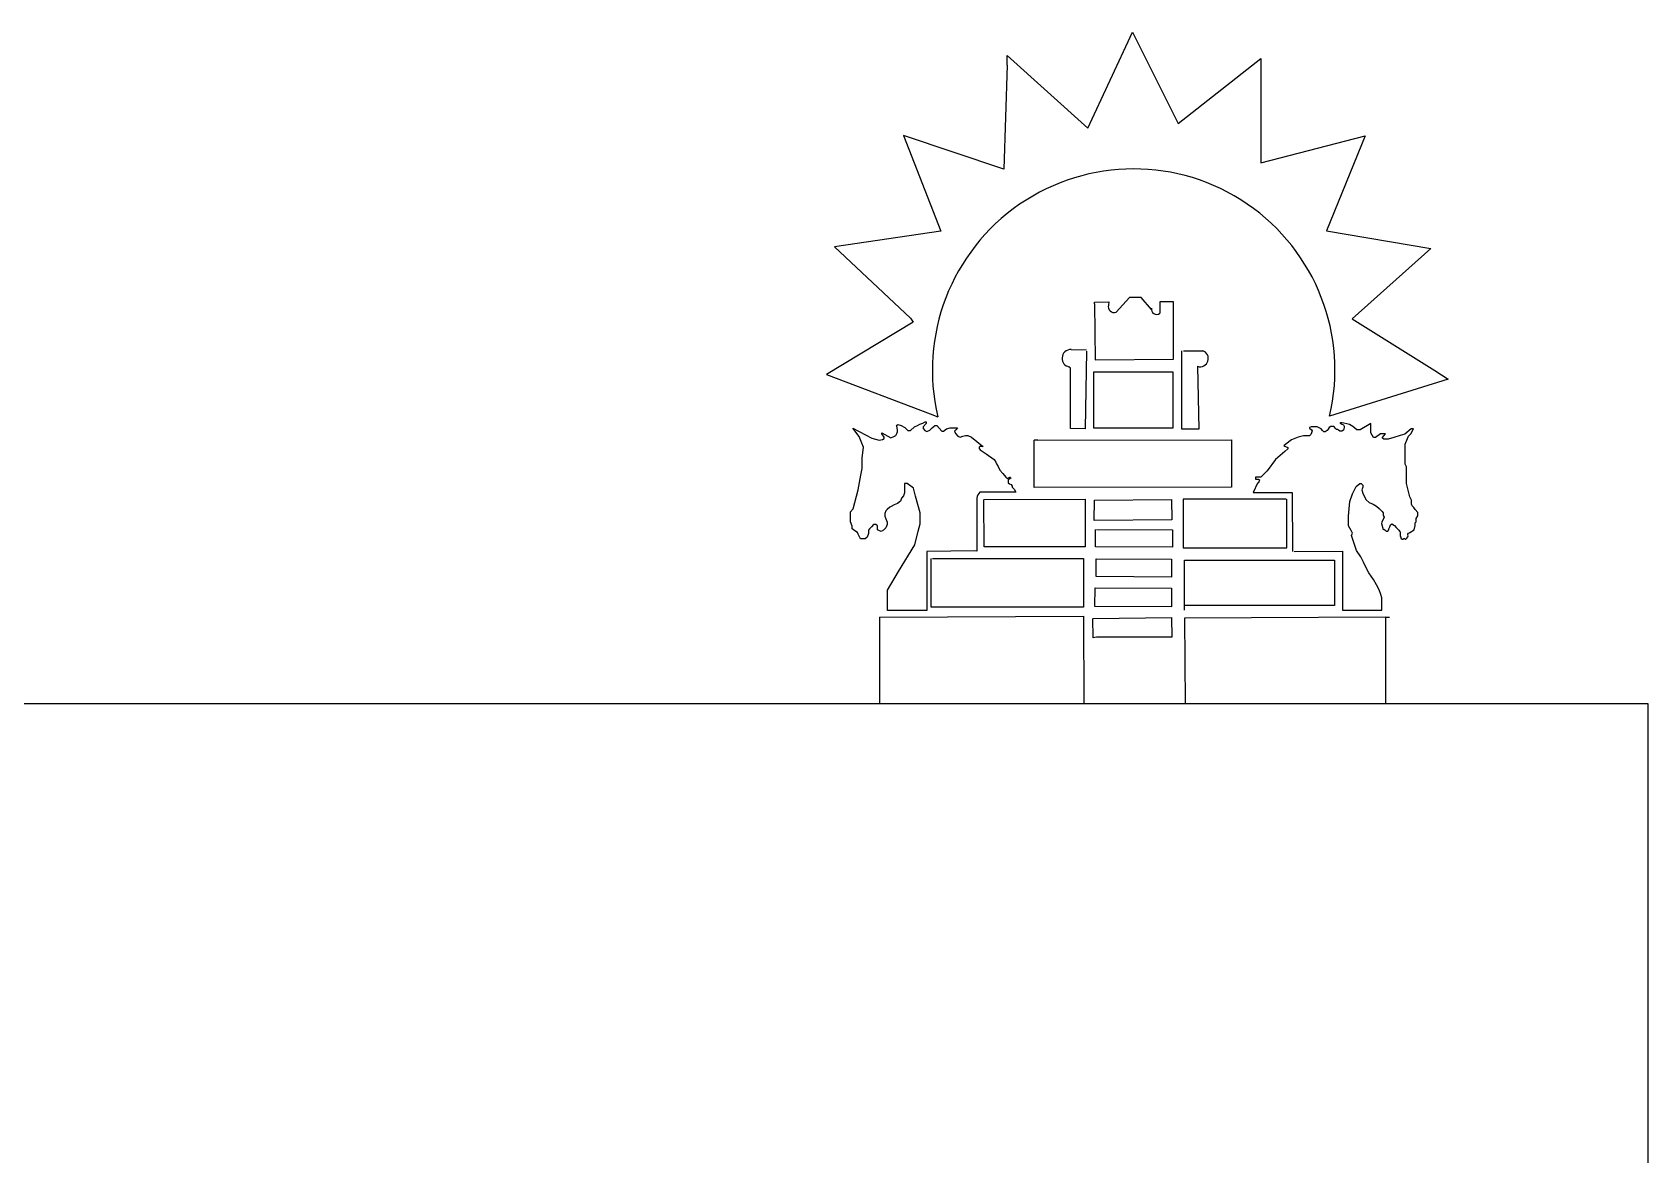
# Model space of a CAD drawing. Header units: inches. Extents: x 7.5 to 34.6, y -1.5 to 22.4.
# Drawn here: x 28.97 to 34.64, y 4.07 to 8.02 of the extents above; entities that cross this region are included whole.
import ezdxf

# ---------------------------------------------------------------- set-up
doc = ezdxf.new("R2010")
doc.units = ezdxf.units.IN
doc.header["$MEASUREMENT"] = 0

msp = doc.modelspace()

# ---------------------------------------------------------------- linework, layer by layer
for p, q in [((32.6752, 7.6804), (32.8327, 8.0168)), ((32.6752, 7.6804), (32.8327, 8.0168)), ((32.8327, 8.0168), (32.9929, 7.6966)), ((32.8327, 8.0168), (32.9929, 7.6966)), ((32.3922, 7.9016), (32.3804, 7.5365)), ((32.3922, 7.9016), (32.3804, 7.5365)), ((32.3922, 7.9016), (32.3922, 7.9354)), ((32.3922, 7.9354), (32.6752, 7.6804)), ((32.3922, 7.9016), (32.3922, 7.9354)), ((32.3922, 7.9354), (32.6752, 7.6804)), ((32.9929, 7.6966), (33.2834, 7.9245)), ((32.9929, 7.6966), (33.2834, 7.9245)), ((33.2834, 7.9245), (33.2834, 7.5583)), ((33.2834, 7.9245), (33.2834, 7.5583)), ((32.3804, 7.5365), (32.0286, 7.6548)), ((32.0286, 7.6548), (32.1588, 7.3185)), ((32.3804, 7.5365), (32.0286, 7.6548)), ((32.0286, 7.6548), (32.1588, 7.3185)), ((33.2834, 7.5583), (33.65, 7.6532)), ((33.2834, 7.5583), (33.65, 7.6532)), ((33.65, 7.6532), (33.5142, 7.3195)), ((33.65, 7.6532), (33.5142, 7.3195)), ((32.1588, 7.3185), (31.7853, 7.2631)), ((32.1588, 7.3185), (31.7853, 7.2631)), ((33.5142, 7.3195), (33.8808, 7.2571)), ((33.5142, 7.3195), (33.8808, 7.2571)), ((31.7853, 7.2631), (32.0533, 7.0123)), ((31.7853, 7.2631), (32.0533, 7.0123)), ((33.8808, 7.2571), (33.6038, 7.0102)), ((33.8808, 7.2571), (33.6038, 7.0102)), ((32.6995, 7.0695), (32.7492, 7.0705)), ((32.6995, 7.0695), (32.7492, 7.0705)), ((32.6995, 7.0634), (32.6995, 7.0695)), ((32.6995, 7.0634), (32.6995, 7.0695)), ((32.6995, 7.0634), (32.7015, 6.8661)), ((32.6995, 7.0634), (32.7015, 6.8661)), ((32.7492, 7.0705), (32.7483, 7.0583)), ((32.7492, 7.0705), (32.7483, 7.0583)), ((32.8226, 7.0858), (32.7748, 7.0339)), ((32.8226, 7.0858), (32.7748, 7.0339)), ((32.8633, 7.0858), (32.8226, 7.0858)), ((32.8633, 7.0858), (32.8226, 7.0858)), ((32.8994, 7.0437), (32.8633, 7.0858)), ((32.8994, 7.0437), (32.8633, 7.0858)), ((32.9763, 7.0705), (32.9285, 7.0705)), ((32.9285, 7.0705), (32.9285, 7.0298)), ((32.9763, 7.0705), (32.9285, 7.0705)), ((32.9285, 7.0705), (32.9285, 7.0298)), ((32.9763, 6.8689), (32.9763, 7.0705)), ((32.9763, 6.8689), (32.9763, 7.0705)), ((32.0617, 6.9985), (31.7581, 6.8152)), ((32.0617, 6.9985), (31.7581, 6.8152)), ((32.0533, 7.0123), (32.0617, 6.9985)), ((32.0533, 7.0123), (32.0617, 6.9985)), ((33.6038, 7.0102), (33.8944, 6.8284)), ((33.6038, 7.0102), (33.8944, 6.8284)), ((32.6168, 6.9023), (32.6714, 6.9013)), ((32.6168, 6.9023), (32.6714, 6.9013)), ((32.6713, 6.8965), (32.6663, 6.6243)), ((32.6713, 6.8965), (32.6663, 6.6243)), ((32.7015, 6.8661), (32.9763, 6.8689)), ((32.7015, 6.8661), (32.9763, 6.8689)), ((33.0055, 6.6233), (33.0055, 6.8985)), ((33.0055, 6.6233), (33.0055, 6.8985)), ((33.0115, 6.8985), (33.0794, 6.8985)), ((33.0115, 6.8985), (33.0794, 6.8985)), ((31.7581, 6.8152), (32.1223, 6.6765)), ((31.7581, 6.8152), (32.1223, 6.6765)), ((32.6154, 6.8367), (32.6095, 6.8422)), ((32.6154, 6.8367), (32.6095, 6.8422)), ((32.6154, 6.6253), (32.6154, 6.8367)), ((32.6154, 6.6253), (32.6154, 6.8367)), ((32.6967, 6.626), (32.6967, 6.8246)), ((32.6967, 6.8246), (32.712, 6.8246)), ((32.6967, 6.626), (32.6967, 6.8246)), ((32.6967, 6.8246), (32.712, 6.8246)), ((32.712, 6.8246), (32.9744, 6.8246)), ((32.712, 6.8246), (32.9744, 6.8246)), ((32.9744, 6.8246), (32.9744, 6.626)), ((32.9744, 6.8246), (32.9744, 6.626)), ((33.0614, 6.8437), (33.0654, 6.6233)), ((33.0614, 6.8437), (33.0654, 6.6233)), ((33.8944, 6.8284), (33.9419, 6.7986)), ((33.8944, 6.8284), (33.9419, 6.7986)), ((33.9419, 6.7986), (33.5251, 6.6683)), ((33.9419, 6.7986), (33.5251, 6.6683)), ((32.0779, 6.6363), (32.0859, 6.6399)), ((32.0779, 6.6363), (32.0859, 6.6399)), ((32.0859, 6.6399), (32.096, 6.6445)), ((32.0859, 6.6399), (32.096, 6.6445)), ((32.096, 6.6445), (32.1049, 6.6485)), ((32.096, 6.6445), (32.1049, 6.6485)), ((32.1078, 6.6424), (32.0978, 6.6313)), ((32.1078, 6.6424), (32.0978, 6.6313)), ((32.1049, 6.6485), (32.1078, 6.6485)), ((32.1049, 6.6485), (32.1078, 6.6485)), ((32.1078, 6.6485), (32.1078, 6.6424)), ((32.1078, 6.6485), (32.1078, 6.6424)), ((32.1223, 6.6765), (32.1487, 6.6665)), ((32.1223, 6.6765), (32.1487, 6.6665)), ((33.5639, 6.6456), (33.5606, 6.6436)), ((33.5639, 6.6456), (33.5606, 6.6436)), ((33.5606, 6.6436), (33.568, 6.6403)), ((33.5606, 6.6436), (33.568, 6.6403)), ((33.5683, 6.6456), (33.5639, 6.6456)), ((33.5683, 6.6456), (33.5639, 6.6456)), ((33.568, 6.6403), (33.5735, 6.6379)), ((33.568, 6.6403), (33.5735, 6.6379)), ((33.575, 6.644), (33.5683, 6.6456)), ((33.575, 6.644), (33.5683, 6.6456)), ((33.585, 6.6417), (33.575, 6.644)), ((33.585, 6.6417), (33.575, 6.644)), ((33.5946, 6.6395), (33.585, 6.6417)), ((33.5946, 6.6395), (33.585, 6.6417)), ((33.6067, 6.6328), (33.5946, 6.6395)), ((33.6067, 6.6328), (33.5946, 6.6395)), ((33.6695, 6.6425), (33.6321, 6.6206)), ((33.6695, 6.6425), (33.6321, 6.6206)), ((33.6695, 6.6359), (33.6695, 6.6425)), ((33.6695, 6.6359), (33.6695, 6.6425)), ((31.8723, 6.5968), (31.8498, 6.6268)), ((31.8498, 6.6268), (31.9171, 6.591)), ((31.8723, 6.5968), (31.8498, 6.6268)), ((31.8498, 6.6268), (31.9171, 6.591)), ((31.8817, 6.5738), (31.8723, 6.5968)), ((31.8817, 6.5738), (31.8723, 6.5968)), ((31.9171, 6.591), (31.9428, 6.5847)), ((31.9171, 6.591), (31.9428, 6.5847)), ((31.9428, 6.5847), (31.9549, 6.586)), ((31.9428, 6.5847), (31.9549, 6.586)), ((31.9517, 6.6068), (31.9517, 6.6098)), ((31.9517, 6.6098), (31.9838, 6.5922)), ((31.9517, 6.6068), (31.9517, 6.6098)), ((31.9517, 6.6098), (31.9838, 6.5922)), ((31.9542, 6.6033), (31.9517, 6.6068)), ((31.9542, 6.6033), (31.9517, 6.6068)), ((31.9579, 6.598), (31.9542, 6.6033)), ((31.9579, 6.598), (31.9542, 6.6033)), ((31.9549, 6.586), (31.9602, 6.5899)), ((31.9549, 6.586), (31.9602, 6.5899)), ((31.9602, 6.5947), (31.9579, 6.598)), ((31.9602, 6.5947), (31.9579, 6.598)), ((31.9602, 6.5899), (31.9602, 6.5947)), ((31.9602, 6.5899), (31.9602, 6.5947)), ((31.9838, 6.5922), (31.9947, 6.5974)), ((31.9838, 6.5922), (31.9947, 6.5974)), ((31.9947, 6.5974), (32.0008, 6.6003)), ((31.9947, 6.5974), (32.0008, 6.6003)), ((32.0008, 6.6003), (32.0046, 6.6081)), ((32.0008, 6.6003), (32.0046, 6.6081)), ((32.0042, 6.6363), (32.0078, 6.639)), ((32.0042, 6.6363), (32.0078, 6.639)), ((32.0049, 6.6331), (32.0042, 6.6363)), ((32.0049, 6.6331), (32.0042, 6.6363)), ((32.0046, 6.6081), (32.0074, 6.6139)), ((32.0046, 6.6081), (32.0074, 6.6139)), ((32.0074, 6.6204), (32.0049, 6.6331)), ((32.0074, 6.6204), (32.0049, 6.6331)), ((32.0074, 6.6139), (32.0074, 6.6204)), ((32.0074, 6.6139), (32.0074, 6.6204)), ((32.0078, 6.639), (32.0196, 6.6352)), ((32.0078, 6.639), (32.0196, 6.6352)), ((32.0196, 6.6352), (32.0325, 6.6289)), ((32.0196, 6.6352), (32.0325, 6.6289)), ((32.0325, 6.6289), (32.0429, 6.6182)), ((32.0325, 6.6289), (32.0429, 6.6182)), ((32.0429, 6.6182), (32.0525, 6.6182)), ((32.0429, 6.6182), (32.0525, 6.6182)), ((32.0525, 6.6182), (32.0668, 6.6313)), ((32.0525, 6.6182), (32.0668, 6.6313)), ((32.0668, 6.6313), (32.0779, 6.6363)), ((32.0668, 6.6313), (32.0779, 6.6363)), ((32.0978, 6.6313), (32.0978, 6.6249)), ((32.0978, 6.6313), (32.0978, 6.6249)), ((32.0978, 6.6249), (32.1028, 6.6183)), ((32.0978, 6.6249), (32.1028, 6.6183)), ((32.1028, 6.6183), (32.1102, 6.6146)), ((32.1028, 6.6183), (32.1102, 6.6146)), ((32.1102, 6.6146), (32.1203, 6.6194)), ((32.1102, 6.6146), (32.1203, 6.6194)), ((32.1203, 6.6194), (32.1295, 6.6278)), ((32.1203, 6.6194), (32.1295, 6.6278)), ((32.1295, 6.6278), (32.1357, 6.6335)), ((32.1295, 6.6278), (32.1357, 6.6335)), ((32.1357, 6.6335), (32.1388, 6.6363)), ((32.1357, 6.6335), (32.1388, 6.6363)), ((32.1388, 6.6363), (32.1454, 6.6363)), ((32.1388, 6.6363), (32.1454, 6.6363)), ((32.1454, 6.6363), (32.1634, 6.6154)), ((32.1454, 6.6363), (32.1634, 6.6154)), ((32.1634, 6.6154), (32.169, 6.6154)), ((32.1634, 6.6154), (32.169, 6.6154)), ((32.169, 6.6154), (32.1796, 6.6236)), ((32.169, 6.6154), (32.1796, 6.6236)), ((32.1796, 6.6236), (32.192, 6.6273)), ((32.1796, 6.6236), (32.192, 6.6273)), ((32.192, 6.6273), (32.2063, 6.6273)), ((32.192, 6.6273), (32.2063, 6.6273)), ((32.2063, 6.6273), (32.2145, 6.6273)), ((32.2063, 6.6273), (32.2145, 6.6273)), ((32.2121, 6.6207), (32.2074, 6.6156)), ((32.2121, 6.6207), (32.2074, 6.6156)), ((32.2074, 6.6156), (32.2105, 6.6082)), ((32.2074, 6.6156), (32.2105, 6.6082)), ((32.2105, 6.6082), (32.2188, 6.5982)), ((32.2105, 6.6082), (32.2188, 6.5982)), ((32.2182, 6.6273), (32.2121, 6.6207)), ((32.2182, 6.6273), (32.2121, 6.6207)), ((32.2145, 6.6273), (32.2182, 6.6273)), ((32.2145, 6.6273), (32.2182, 6.6273)), ((32.2188, 6.5982), (32.227, 6.5942)), ((32.2188, 6.5982), (32.227, 6.5942)), ((32.227, 6.5942), (32.2368, 6.5977)), ((32.227, 6.5942), (32.2368, 6.5977)), ((32.2368, 6.5977), (32.2458, 6.6008)), ((32.2368, 6.5977), (32.2458, 6.6008)), ((32.2458, 6.6008), (32.254, 6.6008)), ((32.2458, 6.6008), (32.254, 6.6008)), ((32.254, 6.6008), (32.2672, 6.5948)), ((32.254, 6.6008), (32.2672, 6.5948)), ((32.2672, 6.5948), (32.3048, 6.5646)), ((32.2672, 6.5948), (32.3048, 6.5646)), ((32.5006, 6.5842), (32.4874, 6.5841)), ((32.5006, 6.5842), (32.4874, 6.5841)), ((32.4878, 6.4175), (32.4874, 6.5841)), ((32.4878, 6.4175), (32.4874, 6.5841)), ((32.5006, 6.5842), (33.1804, 6.5858)), ((32.5006, 6.5842), (33.1804, 6.5858)), ((32.6663, 6.6243), (32.6154, 6.6253)), ((32.6663, 6.6243), (32.6154, 6.6253)), ((32.9744, 6.626), (32.6967, 6.626)), ((32.9744, 6.626), (32.6967, 6.626)), ((33.0654, 6.6233), (33.0055, 6.6233)), ((33.0654, 6.6233), (33.0055, 6.6233)), ((33.1804, 6.5858), (33.1808, 6.4191)), ((33.1804, 6.5858), (33.1808, 6.4191)), ((33.3912, 6.5859), (33.3714, 6.5697)), ((33.3912, 6.5859), (33.3714, 6.5697)), ((33.4146, 6.595), (33.3912, 6.5859)), ((33.4146, 6.595), (33.3912, 6.5859)), ((33.4328, 6.5996), (33.4146, 6.595)), ((33.4328, 6.5996), (33.4146, 6.595)), ((33.4541, 6.5996), (33.4328, 6.5996)), ((33.4541, 6.5996), (33.4328, 6.5996)), ((33.4599, 6.6315), (33.4539, 6.6285)), ((33.4599, 6.6315), (33.4539, 6.6285)), ((33.4539, 6.6285), (33.4539, 6.6259)), ((33.4539, 6.6285), (33.4539, 6.6259)), ((33.4539, 6.6259), (33.4617, 6.6206)), ((33.4539, 6.6259), (33.4617, 6.6206)), ((33.4593, 6.6039), (33.4541, 6.5996)), ((33.4593, 6.6039), (33.4541, 6.5996)), ((33.4615, 6.6099), (33.4593, 6.6039)), ((33.4615, 6.6099), (33.4593, 6.6039)), ((33.4816, 6.6315), (33.4599, 6.6315)), ((33.4816, 6.6315), (33.4599, 6.6315)), ((33.4639, 6.6165), (33.4615, 6.6099)), ((33.4639, 6.6165), (33.4615, 6.6099)), ((33.4617, 6.6206), (33.4639, 6.6165)), ((33.4617, 6.6206), (33.4639, 6.6165)), ((33.4882, 6.628), (33.4816, 6.6315)), ((33.4882, 6.628), (33.4816, 6.6315)), ((33.495, 6.6243), (33.4882, 6.628)), ((33.495, 6.6243), (33.4882, 6.628)), ((33.5004, 6.6182), (33.495, 6.6243)), ((33.5004, 6.6182), (33.495, 6.6243)), ((33.5042, 6.6139), (33.5004, 6.6182)), ((33.5042, 6.6139), (33.5004, 6.6182)), ((33.5094, 6.6139), (33.5042, 6.6139)), ((33.5094, 6.6139), (33.5042, 6.6139)), ((33.5131, 6.6163), (33.5094, 6.6139)), ((33.5131, 6.6163), (33.5094, 6.6139)), ((33.5168, 6.6186), (33.5131, 6.6163)), ((33.5168, 6.6186), (33.5131, 6.6163)), ((33.5199, 6.6233), (33.5168, 6.6186)), ((33.5199, 6.6233), (33.5168, 6.6186)), ((33.5231, 6.6285), (33.5199, 6.6233)), ((33.5231, 6.6285), (33.5199, 6.6233)), ((33.5295, 6.6328), (33.5231, 6.6285)), ((33.5295, 6.6328), (33.5231, 6.6285)), ((33.5351, 6.6328), (33.5295, 6.6328)), ((33.5351, 6.6328), (33.5295, 6.6328)), ((33.5389, 6.6328), (33.5351, 6.6328)), ((33.5389, 6.6328), (33.5351, 6.6328)), ((33.542, 6.6297), (33.5389, 6.6328)), ((33.542, 6.6297), (33.5389, 6.6328)), ((33.5458, 6.6257), (33.542, 6.6297)), ((33.5458, 6.6257), (33.542, 6.6297)), ((33.5496, 6.6219), (33.5458, 6.6257)), ((33.5496, 6.6219), (33.5458, 6.6257)), ((33.5538, 6.6219), (33.5496, 6.6219)), ((33.5538, 6.6219), (33.5496, 6.6219)), ((33.5565, 6.6197), (33.5538, 6.6219)), ((33.5565, 6.6197), (33.5538, 6.6219)), ((33.5611, 6.616), (33.5565, 6.6197)), ((33.5611, 6.616), (33.5565, 6.6197)), ((33.5678, 6.616), (33.5611, 6.616)), ((33.5678, 6.616), (33.5611, 6.616)), ((33.5737, 6.619), (33.5678, 6.616)), ((33.5737, 6.619), (33.5678, 6.616)), ((33.5735, 6.6379), (33.5759, 6.6335)), ((33.5735, 6.6379), (33.5759, 6.6335)), ((33.5759, 6.6288), (33.5737, 6.619)), ((33.5759, 6.6288), (33.5737, 6.619)), ((33.5759, 6.6335), (33.5759, 6.6288)), ((33.5759, 6.6335), (33.5759, 6.6288)), ((33.6207, 6.6206), (33.6067, 6.6328)), ((33.6207, 6.6206), (33.6067, 6.6328)), ((33.6321, 6.6206), (33.6207, 6.6206)), ((33.6321, 6.6206), (33.6207, 6.6206)), ((33.6695, 6.6228), (33.6695, 6.6359)), ((33.6695, 6.6228), (33.6695, 6.6359)), ((33.6695, 6.6096), (33.6695, 6.6228)), ((33.6695, 6.6096), (33.6695, 6.6228)), ((33.6791, 6.5933), (33.6695, 6.6096)), ((33.6791, 6.5933), (33.6695, 6.6096)), ((33.6868, 6.5933), (33.6791, 6.5933)), ((33.6868, 6.5933), (33.6791, 6.5933)), ((33.7035, 6.6062), (33.6868, 6.5933)), ((33.7035, 6.6062), (33.6868, 6.5933)), ((33.7118, 6.6062), (33.7035, 6.6062)), ((33.7118, 6.6062), (33.7035, 6.6062)), ((33.7096, 6.5928), (33.7219, 6.6062)), ((33.7096, 6.5928), (33.7219, 6.6062)), ((33.7158, 6.5872), (33.7096, 6.5928)), ((33.7158, 6.5872), (33.7096, 6.5928)), ((33.7219, 6.6062), (33.7118, 6.6062)), ((33.7219, 6.6062), (33.7118, 6.6062)), ((33.7237, 6.5872), (33.7158, 6.5872)), ((33.7237, 6.5872), (33.7158, 6.5872)), ((33.7219, 6.6062), (33.7219, 6.6062)), ((33.7219, 6.6062), (33.7219, 6.6062)), ((33.7309, 6.5872), (33.7237, 6.5872)), ((33.7309, 6.5872), (33.7237, 6.5872)), ((33.7504, 6.5933), (33.7309, 6.5872)), ((33.7504, 6.5933), (33.7309, 6.5872)), ((33.7724, 6.6003), (33.7504, 6.5933)), ((33.7724, 6.6003), (33.7504, 6.5933)), ((33.7891, 6.6055), (33.7724, 6.6003)), ((33.7891, 6.6055), (33.7724, 6.6003)), ((33.8119, 6.6235), (33.7891, 6.6055)), ((33.8119, 6.6235), (33.7891, 6.6055)), ((33.79, 6.57), (33.7983, 6.5902)), ((33.79, 6.57), (33.7983, 6.5902)), ((33.7983, 6.5902), (33.8019, 6.5988)), ((33.7983, 6.5902), (33.8019, 6.5988)), ((33.8019, 6.5988), (33.8106, 6.606)), ((33.8019, 6.5988), (33.8106, 6.606)), ((33.8106, 6.606), (33.8194, 6.6235)), ((33.8106, 6.606), (33.8194, 6.6235)), ((33.8194, 6.6235), (33.8119, 6.6235)), ((33.8194, 6.6235), (33.8119, 6.6235)), ((31.8876, 6.5595), (31.8817, 6.5738)), ((31.8876, 6.5595), (31.8817, 6.5738)), ((31.8825, 6.521), (31.8876, 6.5595)), ((31.8825, 6.521), (31.8876, 6.5595)), ((32.2962, 6.5623), (32.2942, 6.5593)), ((32.2962, 6.5623), (32.2942, 6.5593)), ((32.2942, 6.5593), (32.2942, 6.5553)), ((32.2942, 6.5593), (32.2942, 6.5553)), ((32.2942, 6.5553), (32.2976, 6.5507)), ((32.2942, 6.5553), (32.2976, 6.5507)), ((32.3077, 6.5623), (32.2962, 6.5623)), ((32.3077, 6.5623), (32.2962, 6.5623)), ((32.2976, 6.5507), (32.3187, 6.5359)), ((32.2976, 6.5507), (32.3187, 6.5359)), ((32.3048, 6.5646), (32.3077, 6.5623)), ((32.3048, 6.5646), (32.3077, 6.5623)), ((32.3187, 6.5359), (32.3463, 6.5165)), ((32.3187, 6.5359), (32.3463, 6.5165)), ((33.3679, 6.5447), (33.3352, 6.5163)), ((33.3679, 6.5447), (33.3352, 6.5163)), ((33.3714, 6.5697), (33.3644, 6.564)), ((33.3714, 6.5697), (33.3644, 6.564)), ((33.3644, 6.564), (33.378, 6.5587)), ((33.3644, 6.564), (33.378, 6.5587)), ((33.378, 6.5535), (33.3679, 6.5447)), ((33.378, 6.5535), (33.3679, 6.5447)), ((33.378, 6.5587), (33.378, 6.5535)), ((33.378, 6.5587), (33.378, 6.5535)), ((33.79, 6.5201), (33.79, 6.57)), ((33.79, 6.5201), (33.79, 6.57)), ((31.8783, 6.4609), (31.8825, 6.4845)), ((31.8783, 6.4609), (31.8825, 6.4845)), ((31.8825, 6.4845), (31.8825, 6.521)), ((31.8825, 6.4845), (31.8825, 6.521)), ((32.3463, 6.5165), (32.3529, 6.5074)), ((32.3463, 6.5165), (32.3529, 6.5074)), ((32.3529, 6.5074), (32.3554, 6.5007)), ((32.3529, 6.5074), (32.3554, 6.5007)), ((32.3554, 6.5007), (32.3602, 6.4914)), ((32.3554, 6.5007), (32.3602, 6.4914)), ((32.3602, 6.4914), (32.3666, 6.479)), ((32.3602, 6.4914), (32.3666, 6.479)), ((32.3666, 6.479), (32.3774, 6.4667)), ((32.3666, 6.479), (32.3774, 6.4667)), ((33.3057, 6.476), (33.2833, 6.454)), ((33.3057, 6.476), (33.2833, 6.454)), ((33.3352, 6.5163), (33.3057, 6.476)), ((33.3352, 6.5163), (33.3057, 6.476)), ((33.79, 6.4995), (33.79, 6.5201)), ((33.79, 6.4995), (33.79, 6.5201)), ((33.7948, 6.4906), (33.79, 6.4995)), ((33.7948, 6.4906), (33.79, 6.4995)), ((33.7948, 6.4709), (33.7948, 6.4906)), ((33.7948, 6.4709), (33.7948, 6.4906)), ((33.7948, 6.4392), (33.7948, 6.4709)), ((33.7948, 6.4392), (33.7948, 6.4709)), ((31.8695, 6.4103), (31.8783, 6.4609)), ((31.8695, 6.4103), (31.8783, 6.4609)), ((32.0359, 6.4324), (32.032, 6.4324)), ((32.032, 6.4324), (32.032, 6.4071)), ((32.0359, 6.4324), (32.032, 6.4324)), ((32.032, 6.4324), (32.032, 6.4071)), ((32.0408, 6.4324), (32.0359, 6.4324)), ((32.0408, 6.4324), (32.0359, 6.4324)), ((32.0629, 6.416), (32.0408, 6.4324)), ((32.0629, 6.416), (32.0408, 6.4324)), ((32.0706, 6.3877), (32.0629, 6.416)), ((32.0706, 6.3877), (32.0629, 6.416)), ((32.3774, 6.4667), (32.3878, 6.4548)), ((32.3774, 6.4667), (32.3878, 6.4548)), ((32.3878, 6.4548), (32.3919, 6.4501)), ((32.3878, 6.4548), (32.3919, 6.4501)), ((32.3919, 6.4501), (32.4012, 6.4539)), ((32.3919, 6.4501), (32.4012, 6.4539)), ((32.405, 6.4511), (32.3964, 6.4449)), ((32.405, 6.4511), (32.3964, 6.4449)), ((32.3964, 6.4449), (32.3964, 6.4344)), ((32.3964, 6.4449), (32.3964, 6.4344)), ((32.3964, 6.4344), (32.4004, 6.4307)), ((32.3964, 6.4344), (32.4004, 6.4307)), ((32.4004, 6.4307), (32.4068, 6.4282)), ((32.4004, 6.4307), (32.4068, 6.4282)), ((32.4012, 6.4539), (32.4034, 6.4548)), ((32.4012, 6.4539), (32.4034, 6.4548)), ((32.4034, 6.4548), (32.4043, 6.4526)), ((32.4034, 6.4548), (32.4043, 6.4526)), ((32.4043, 6.4526), (32.405, 6.4511)), ((32.4043, 6.4526), (32.405, 6.4511)), ((32.4068, 6.4282), (32.4095, 6.4231)), ((32.4068, 6.4282), (32.4095, 6.4231)), ((32.4095, 6.4231), (32.4095, 6.419)), ((32.4095, 6.4231), (32.4095, 6.419)), ((32.4095, 6.419), (32.4174, 6.4126)), ((32.4095, 6.419), (32.4174, 6.4126)), ((32.4174, 6.4126), (32.4234, 6.401)), ((32.4174, 6.4126), (32.4234, 6.401)), ((33.1808, 6.4191), (32.4878, 6.4175)), ((33.1808, 6.4191), (32.4878, 6.4175)), ((33.2718, 6.433), (33.2564, 6.4002)), ((33.2718, 6.433), (33.2564, 6.4002)), ((33.2833, 6.454), (33.2652, 6.454)), ((33.2652, 6.454), (33.2652, 6.4474)), ((33.2833, 6.454), (33.2652, 6.454)), ((33.2652, 6.454), (33.2652, 6.4474)), ((33.2652, 6.4474), (33.2736, 6.4474)), ((33.2652, 6.4474), (33.2736, 6.4474)), ((33.2756, 6.4348), (33.2718, 6.433)), ((33.2756, 6.4348), (33.2718, 6.433)), ((33.2736, 6.4474), (33.2784, 6.4454)), ((33.2736, 6.4474), (33.2784, 6.4454)), ((33.2784, 6.4454), (33.2756, 6.4348)), ((33.2784, 6.4454), (33.2756, 6.4348)), ((33.6052, 6.3954), (33.6182, 6.4214)), ((33.6052, 6.3954), (33.6182, 6.4214)), ((33.6182, 6.4214), (33.6312, 6.4316)), ((33.6182, 6.4214), (33.6312, 6.4316)), ((33.6312, 6.4316), (33.6363, 6.4316)), ((33.6312, 6.4316), (33.6363, 6.4316)), ((33.6363, 6.4316), (33.6417, 6.4262)), ((33.6363, 6.4316), (33.6417, 6.4262)), ((33.6417, 6.4187), (33.6385, 6.4092)), ((33.6417, 6.4187), (33.6385, 6.4092)), ((33.6417, 6.4262), (33.6417, 6.4187)), ((33.6417, 6.4262), (33.6417, 6.4187)), ((33.7948, 6.432), (33.7948, 6.4392)), ((33.7948, 6.432), (33.7948, 6.4392)), ((33.7972, 6.4226), (33.7948, 6.432)), ((33.7972, 6.4226), (33.7948, 6.432)), ((33.7995, 6.4138), (33.7972, 6.4226)), ((33.7995, 6.4138), (33.7972, 6.4226)), ((33.807, 6.3854), (33.7995, 6.4138)), ((33.807, 6.3854), (33.7995, 6.4138)), ((31.851, 6.343), (31.8695, 6.4103)), ((31.851, 6.343), (31.8695, 6.4103)), ((31.996, 6.3566), (31.9845, 6.351)), ((31.996, 6.3566), (31.9845, 6.351)), ((32.0072, 6.362), (31.996, 6.3566)), ((32.0072, 6.362), (31.996, 6.3566)), ((32.0171, 6.3701), (32.0072, 6.362)), ((32.0171, 6.3701), (32.0072, 6.362)), ((32.021, 6.3806), (32.0171, 6.3701)), ((32.021, 6.3806), (32.0171, 6.3701)), ((32.0281, 6.3889), (32.021, 6.3806)), ((32.0281, 6.3889), (32.021, 6.3806)), ((32.032, 6.3988), (32.0281, 6.3889)), ((32.032, 6.3988), (32.0281, 6.3889)), ((32.032, 6.4071), (32.032, 6.3988)), ((32.032, 6.4071), (32.032, 6.3988)), ((32.0867, 6.3292), (32.0706, 6.3877)), ((32.0867, 6.3292), (32.0706, 6.3877)), ((32.2861, 6.38), (32.2855, 6.1944)), ((32.2861, 6.38), (32.2855, 6.1944)), ((32.4234, 6.401), (32.2968, 6.401)), ((32.4234, 6.401), (32.2968, 6.401)), ((32.3111, 6.2094), (32.3103, 6.3757)), ((32.3111, 6.2094), (32.3103, 6.3757)), ((32.3111, 6.3757), (32.6667, 6.3773)), ((32.3111, 6.3757), (32.6667, 6.3773)), ((32.6667, 6.3773), (32.6667, 6.2094)), ((32.6667, 6.3773), (32.6667, 6.2094)), ((32.6977, 6.3026), (32.6995, 6.3736)), ((32.6977, 6.3026), (32.6995, 6.3736)), ((32.6995, 6.3736), (32.9698, 6.3753)), ((32.6995, 6.3736), (32.9698, 6.3753)), ((32.9698, 6.3753), (32.9703, 6.3043)), ((32.9698, 6.3753), (32.9703, 6.3043)), ((33.372, 6.3764), (33.0101, 6.3764)), ((33.0101, 6.3764), (33.0101, 6.2058)), ((33.372, 6.3764), (33.0101, 6.3764)), ((33.0101, 6.3764), (33.0101, 6.2058)), ((33.2564, 6.4002), (33.3729, 6.4002)), ((33.2564, 6.4002), (33.3729, 6.4002)), ((33.3729, 6.4002), (33.3932, 6.4002)), ((33.3729, 6.4002), (33.3932, 6.4002)), ((33.3745, 6.2058), (33.3745, 6.3764)), ((33.3745, 6.2058), (33.3745, 6.3764)), ((33.3932, 6.4002), (33.3945, 6.1936)), ((33.3932, 6.4002), (33.3945, 6.1936)), ((33.5914, 6.3177), (33.5957, 6.3689)), ((33.5914, 6.3177), (33.5957, 6.3689)), ((33.5957, 6.3689), (33.6052, 6.3954)), ((33.5957, 6.3689), (33.6052, 6.3954)), ((33.6385, 6.4092), (33.6423, 6.3981)), ((33.6385, 6.4092), (33.6423, 6.3981)), ((33.6423, 6.3981), (33.6451, 6.3898)), ((33.6423, 6.3981), (33.6451, 6.3898)), ((33.6451, 6.3898), (33.6536, 6.3751)), ((33.6451, 6.3898), (33.6536, 6.3751)), ((33.6536, 6.3751), (33.6645, 6.3657)), ((33.6536, 6.3751), (33.6645, 6.3657)), ((33.6645, 6.3657), (33.6777, 6.3589)), ((33.6645, 6.3657), (33.6777, 6.3589)), ((33.6777, 6.3589), (33.6903, 6.3525)), ((33.6777, 6.3589), (33.6903, 6.3525)), ((33.8126, 6.3737), (33.807, 6.3854)), ((33.8126, 6.3737), (33.807, 6.3854)), ((33.8126, 6.3595), (33.8126, 6.3737)), ((33.8126, 6.3595), (33.8126, 6.3737)), ((33.8153, 6.3539), (33.8126, 6.3595)), ((33.8153, 6.3539), (33.8126, 6.3595)), ((31.8426, 6.3329), (31.851, 6.343)), ((31.8426, 6.3329), (31.851, 6.343)), ((31.8426, 6.2976), (31.8426, 6.3329)), ((31.8426, 6.2976), (31.8426, 6.3329)), ((31.966, 6.3358), (31.9627, 6.3269)), ((31.966, 6.3358), (31.9627, 6.3269)), ((31.9627, 6.3269), (31.9627, 6.3175)), ((31.9627, 6.3269), (31.9627, 6.3175)), ((31.9627, 6.3175), (31.9661, 6.3083)), ((31.9627, 6.3175), (31.9661, 6.3083)), ((31.971, 6.3405), (31.966, 6.3358)), ((31.971, 6.3405), (31.966, 6.3358)), ((31.9661, 6.3083), (31.9704, 6.2966)), ((31.9661, 6.3083), (31.9704, 6.2966)), ((31.9801, 6.3488), (31.971, 6.3405)), ((31.9801, 6.3488), (31.971, 6.3405)), ((31.9845, 6.351), (31.9801, 6.3488)), ((31.9845, 6.351), (31.9801, 6.3488)), ((32.0867, 6.2898), (32.0867, 6.3292)), ((32.0867, 6.2898), (32.0867, 6.3292)), ((32.9703, 6.3043), (32.6977, 6.3026)), ((32.9703, 6.3043), (32.6977, 6.3026)), ((33.5914, 6.2836), (33.5914, 6.3177)), ((33.5914, 6.2836), (33.5914, 6.3177)), ((33.6903, 6.3525), (33.6988, 6.344)), ((33.6903, 6.3525), (33.6988, 6.344)), ((33.6988, 6.344), (33.7094, 6.3335)), ((33.6988, 6.344), (33.7094, 6.3335)), ((33.7167, 6.3143), (33.7088, 6.2962)), ((33.7167, 6.3143), (33.7088, 6.2962)), ((33.7094, 6.3335), (33.7137, 6.3292)), ((33.7094, 6.3335), (33.7137, 6.3292)), ((33.7137, 6.3292), (33.7137, 6.3197)), ((33.7137, 6.3292), (33.7137, 6.3197)), ((33.7137, 6.3197), (33.7167, 6.3143)), ((33.7137, 6.3197), (33.7167, 6.3143)), ((33.8215, 6.3475), (33.8153, 6.3539)), ((33.8215, 6.3475), (33.8153, 6.3539)), ((33.8257, 6.3402), (33.8215, 6.3475)), ((33.8257, 6.3402), (33.8215, 6.3475)), ((33.8344, 6.3299), (33.8257, 6.3402)), ((33.8344, 6.3299), (33.8257, 6.3402)), ((33.8287, 6.3089), (33.8344, 6.3182)), ((33.8287, 6.3089), (33.8344, 6.3182)), ((33.8287, 6.2972), (33.8287, 6.3089)), ((33.8287, 6.2972), (33.8287, 6.3089)), ((33.8344, 6.3182), (33.8344, 6.3299)), ((33.8344, 6.3182), (33.8344, 6.3299)), ((31.8477, 6.2824), (31.8426, 6.2976)), ((31.8477, 6.2824), (31.8426, 6.2976)), ((31.8477, 6.2725), (31.8477, 6.2824)), ((31.8477, 6.2725), (31.8477, 6.2824)), ((31.8531, 6.2687), (31.8477, 6.2725)), ((31.8531, 6.2687), (31.8477, 6.2725)), ((31.8606, 6.2636), (31.8531, 6.2687)), ((31.8606, 6.2636), (31.8531, 6.2687)), ((31.8664, 6.2596), (31.8606, 6.2636)), ((31.8664, 6.2596), (31.8606, 6.2636)), ((31.8691, 6.2538), (31.8664, 6.2596)), ((31.8691, 6.2538), (31.8664, 6.2596)), ((31.8722, 6.2471), (31.8691, 6.2538)), ((31.8722, 6.2471), (31.8691, 6.2538)), ((31.8766, 6.2375), (31.8722, 6.2471)), ((31.8766, 6.2375), (31.8722, 6.2471)), ((31.9006, 6.244), (31.8941, 6.2375)), ((31.9006, 6.244), (31.8941, 6.2375)), ((31.9048, 6.2568), (31.9006, 6.244)), ((31.9048, 6.2568), (31.9006, 6.244)), ((31.9083, 6.2723), (31.9048, 6.2685)), ((31.9083, 6.2723), (31.9048, 6.2685)), ((31.9048, 6.2685), (31.9048, 6.2568)), ((31.9048, 6.2685), (31.9048, 6.2568)), ((31.9153, 6.2798), (31.9083, 6.2723)), ((31.9153, 6.2798), (31.9083, 6.2723)), ((31.9226, 6.2876), (31.9153, 6.2798)), ((31.9226, 6.2876), (31.9153, 6.2798)), ((31.9315, 6.2876), (31.9226, 6.2876)), ((31.9315, 6.2876), (31.9226, 6.2876)), ((31.9364, 6.2829), (31.9315, 6.2876)), ((31.9364, 6.2829), (31.9315, 6.2876)), ((31.9364, 6.269), (31.9364, 6.2829)), ((31.9364, 6.269), (31.9364, 6.2829)), ((31.9414, 6.267), (31.9364, 6.269)), ((31.9414, 6.267), (31.9364, 6.269)), ((31.9493, 6.2638), (31.9414, 6.267)), ((31.9493, 6.2638), (31.9414, 6.267)), ((31.9585, 6.2684), (31.9493, 6.2638)), ((31.9585, 6.2684), (31.9493, 6.2638)), ((31.9658, 6.2767), (31.9585, 6.2684)), ((31.9658, 6.2767), (31.9585, 6.2684)), ((31.9704, 6.2877), (31.9658, 6.2767)), ((31.9704, 6.2877), (31.9658, 6.2767)), ((31.9704, 6.2966), (31.9704, 6.2877)), ((31.9704, 6.2966), (31.9704, 6.2877)), ((32.0683, 6.2171), (32.0802, 6.2643)), ((32.0683, 6.2171), (32.0802, 6.2643)), ((32.0802, 6.2643), (32.0867, 6.2898)), ((32.0802, 6.2643), (32.0867, 6.2898)), ((32.7028, 6.2097), (32.7032, 6.2706)), ((32.7028, 6.2097), (32.7032, 6.2706)), ((32.7062, 6.2706), (32.9732, 6.2689)), ((32.7062, 6.2706), (32.9732, 6.2689)), ((32.9732, 6.2689), (32.9728, 6.208)), ((32.9732, 6.2689), (32.9728, 6.208)), ((33.6006, 6.2668), (33.5914, 6.2836)), ((33.6006, 6.2668), (33.5914, 6.2836)), ((33.6055, 6.2579), (33.6006, 6.2668)), ((33.6055, 6.2579), (33.6006, 6.2668)), ((33.6019, 6.249), (33.6055, 6.2579)), ((33.6019, 6.249), (33.6055, 6.2579)), ((33.6088, 6.2286), (33.6019, 6.249)), ((33.6088, 6.2286), (33.6019, 6.249)), ((33.7088, 6.2962), (33.707, 6.2918)), ((33.7088, 6.2962), (33.707, 6.2918)), ((33.707, 6.2918), (33.7131, 6.2709)), ((33.707, 6.2918), (33.7131, 6.2709)), ((33.7131, 6.2709), (33.7159, 6.2718)), ((33.7131, 6.2709), (33.7159, 6.2718)), ((33.7159, 6.2718), (33.7193, 6.2687)), ((33.7159, 6.2718), (33.7193, 6.2687)), ((33.7193, 6.2687), (33.7238, 6.2647)), ((33.7193, 6.2687), (33.7238, 6.2647)), ((33.7238, 6.2647), (33.7297, 6.2647)), ((33.7238, 6.2647), (33.7297, 6.2647)), ((33.7297, 6.2647), (33.7334, 6.2691)), ((33.7297, 6.2647), (33.7334, 6.2691)), ((33.7334, 6.2728), (33.7361, 6.2799)), ((33.7334, 6.2728), (33.7361, 6.2799)), ((33.7334, 6.2691), (33.7334, 6.2728)), ((33.7334, 6.2691), (33.7334, 6.2728)), ((33.7361, 6.2799), (33.7387, 6.2868)), ((33.7361, 6.2799), (33.7387, 6.2868)), ((33.7387, 6.2868), (33.7439, 6.2899)), ((33.7387, 6.2868), (33.7439, 6.2899)), ((33.7439, 6.2899), (33.753, 6.2848)), ((33.7439, 6.2899), (33.753, 6.2848)), ((33.753, 6.2848), (33.7593, 6.2777)), ((33.753, 6.2848), (33.7593, 6.2777)), ((33.7593, 6.2777), (33.7677, 6.2682)), ((33.7593, 6.2777), (33.7677, 6.2682)), ((33.7677, 6.2682), (33.771, 6.2644)), ((33.7677, 6.2682), (33.771, 6.2644)), ((33.771, 6.2644), (33.7725, 6.2627)), ((33.771, 6.2644), (33.7725, 6.2627)), ((33.7725, 6.2627), (33.7725, 6.2464)), ((33.7725, 6.2627), (33.7725, 6.2464)), ((33.7725, 6.2464), (33.7751, 6.245)), ((33.7725, 6.2464), (33.7751, 6.245)), ((33.7751, 6.245), (33.7751, 6.2403)), ((33.7751, 6.245), (33.7751, 6.2403)), ((33.7968, 6.24), (33.7995, 6.2449)), ((33.7968, 6.24), (33.7995, 6.2449)), ((33.7995, 6.2449), (33.8014, 6.2482)), ((33.7995, 6.2449), (33.8014, 6.2482)), ((33.8002, 6.2544), (33.8018, 6.2573)), ((33.8002, 6.2544), (33.8018, 6.2573)), ((33.8002, 6.2516), (33.8002, 6.2544)), ((33.8002, 6.2516), (33.8002, 6.2544)), ((33.8014, 6.2482), (33.8002, 6.2516)), ((33.8014, 6.2482), (33.8002, 6.2516)), ((33.8018, 6.2573), (33.8052, 6.2592)), ((33.8018, 6.2573), (33.8052, 6.2592)), ((33.8052, 6.2592), (33.8071, 6.2603)), ((33.8052, 6.2592), (33.8071, 6.2603)), ((33.8071, 6.2603), (33.8222, 6.2688)), ((33.8071, 6.2603), (33.8222, 6.2688)), ((33.8222, 6.2688), (33.8254, 6.2841)), ((33.8222, 6.2688), (33.8254, 6.2841)), ((33.8254, 6.2934), (33.8287, 6.2972)), ((33.8254, 6.2934), (33.8287, 6.2972)), ((33.8254, 6.2841), (33.8254, 6.2934)), ((33.8254, 6.2841), (33.8254, 6.2934)), ((31.886, 6.2375), (31.8766, 6.2375)), ((31.886, 6.2375), (31.8766, 6.2375)), ((31.8941, 6.2375), (31.886, 6.2375)), ((31.8941, 6.2375), (31.886, 6.2375)), ((32.011, 6.1227), (32.0683, 6.2171)), ((32.011, 6.1227), (32.0683, 6.2171)), ((32.2783, 6.1951), (32.11, 6.193)), ((32.2783, 6.1951), (32.11, 6.193)), ((32.11, 6.193), (32.11, 5.9865)), ((32.11, 6.193), (32.11, 5.9865)), ((32.2855, 6.1944), (32.2783, 6.1951)), ((32.2855, 6.1944), (32.2783, 6.1951)), ((32.6667, 6.2094), (32.3111, 6.2094)), ((32.6667, 6.2094), (32.3111, 6.2094)), ((32.9728, 6.208), (32.7028, 6.2097)), ((32.9728, 6.208), (32.7028, 6.2097)), ((33.0101, 6.2058), (33.3745, 6.2058)), ((33.0101, 6.2058), (33.3745, 6.2058)), ((33.4004, 6.1936), (33.5708, 6.1947)), ((33.4004, 6.1936), (33.5708, 6.1947)), ((33.5708, 6.1947), (33.5708, 6.1947)), ((33.5708, 6.1947), (33.5708, 5.9871)), ((33.5708, 6.1947), (33.5708, 6.1947)), ((33.5708, 6.1947), (33.5708, 5.9871)), ((33.6136, 6.2146), (33.6088, 6.2286)), ((33.6136, 6.2146), (33.6088, 6.2286)), ((33.6198, 6.1964), (33.6136, 6.2146)), ((33.6198, 6.1964), (33.6136, 6.2146)), ((33.6349, 6.1744), (33.6198, 6.1964)), ((33.6349, 6.1744), (33.6198, 6.1964)), ((33.7751, 6.2403), (33.7795, 6.2363)), ((33.7751, 6.2403), (33.7795, 6.2363)), ((33.7795, 6.2363), (33.7821, 6.2363)), ((33.7795, 6.2363), (33.7821, 6.2363)), ((33.7821, 6.2363), (33.7859, 6.2388)), ((33.7821, 6.2363), (33.7859, 6.2388)), ((33.7859, 6.2388), (33.7877, 6.2388)), ((33.7859, 6.2388), (33.7877, 6.2388)), ((33.7877, 6.2388), (33.7899, 6.237)), ((33.7877, 6.2388), (33.7899, 6.237)), ((33.7899, 6.237), (33.7927, 6.237)), ((33.7899, 6.237), (33.7927, 6.237)), ((33.7927, 6.237), (33.7968, 6.24)), ((33.7927, 6.237), (33.7968, 6.24)), ((32.1252, 5.9978), (32.1252, 6.169)), ((32.1252, 5.9978), (32.1252, 6.169)), ((32.1301, 6.169), (32.6602, 6.169)), ((32.1301, 6.169), (32.6602, 6.169)), ((32.6602, 6.169), (32.6602, 5.9978)), ((32.6602, 6.169), (32.6602, 5.9978)), ((32.7045, 6.1051), (32.7049, 6.1676)), ((32.7045, 6.1051), (32.7049, 6.1676)), ((32.7079, 6.1676), (32.9698, 6.1659)), ((32.7079, 6.1676), (32.9698, 6.1659)), ((32.9698, 6.1659), (32.9694, 6.1034)), ((32.9698, 6.1659), (32.9694, 6.1034)), ((33.0157, 5.9868), (33.0157, 6.1624)), ((33.0157, 6.1624), (33.5427, 6.1624)), ((33.0157, 5.9868), (33.0157, 6.1624)), ((33.0157, 6.1624), (33.5427, 6.1624)), ((33.5427, 6.1624), (33.5427, 6.0038)), ((33.5427, 6.1624), (33.5427, 6.0038)), ((33.644, 6.156), (33.6349, 6.1744)), ((33.644, 6.156), (33.6349, 6.1744)), ((33.6525, 6.1387), (33.644, 6.156)), ((33.6525, 6.1387), (33.644, 6.156)), ((33.6625, 6.1184), (33.6525, 6.1387)), ((33.6625, 6.1184), (33.6525, 6.1387)), ((31.9716, 6.0578), (32.011, 6.1227)), ((31.9716, 6.0578), (32.011, 6.1227)), ((32.9694, 6.1034), (32.7045, 6.1051)), ((32.9694, 6.1034), (32.7045, 6.1051)), ((33.6797, 6.0952), (33.6625, 6.1184)), ((33.6797, 6.0952), (33.6625, 6.1184)), ((33.6896, 6.0762), (33.6797, 6.0952)), ((33.6896, 6.0762), (33.6797, 6.0952)), ((33.6989, 6.0585), (33.6896, 6.0762)), ((33.6989, 6.0585), (33.6896, 6.0762)), ((31.9716, 5.9865), (31.9716, 6.0578)), ((31.9716, 5.9865), (31.9716, 6.0578)), ((32.7009, 6.0002), (32.7014, 6.0661)), ((32.7009, 6.0002), (32.7014, 6.0661)), ((32.7027, 6.0661), (32.9697, 6.0644)), ((32.7027, 6.0661), (32.9697, 6.0644)), ((32.9697, 6.0644), (32.9693, 5.9985)), ((32.9697, 6.0644), (32.9693, 5.9985)), ((33.7045, 6.0421), (33.6989, 6.0585)), ((33.7045, 6.0421), (33.6989, 6.0585)), ((33.7084, 6.0308), (33.7045, 6.0421)), ((33.7084, 6.0308), (33.7045, 6.0421)), ((33.7084, 5.996), (33.7084, 6.0308)), ((33.7084, 5.996), (33.7084, 6.0308)), ((31.9442, 5.9622), (32.6602, 5.9655)), ((31.9442, 5.9622), (32.6602, 5.9655)), ((31.9442, 5.9622), (31.9442, 5.6597)), ((32.11, 5.9865), (31.9716, 5.9865)), ((32.11, 5.9865), (31.9716, 5.9865)), ((32.6602, 5.9978), (32.1252, 5.9978)), ((32.6602, 5.9978), (32.1252, 5.9978)), ((32.6602, 5.9655), (32.6616, 5.6597)), ((32.6943, 5.958), (32.9697, 5.9614)), ((32.6943, 5.958), (32.9697, 5.9614)), ((32.9693, 5.9985), (32.7009, 6.0002)), ((32.9693, 5.9985), (32.7009, 6.0002)), ((32.9697, 5.9614), (32.9705, 5.8921)), ((32.9697, 5.9614), (32.9705, 5.8921)), ((33.5427, 6.0038), (33.0157, 6.0038)), ((33.5427, 6.0038), (33.0157, 6.0038)), ((33.721, 5.9626), (33.0157, 5.9594)), ((33.721, 5.9626), (33.0157, 5.9594)), ((33.0157, 5.9594), (33.0171, 5.6597)), ((33.5708, 5.9871), (33.7083, 5.9871)), ((33.5708, 5.9871), (33.7083, 5.9871)), ((33.6169, 5.9868), (33.6169, 5.9868)), ((33.6169, 5.9868), (33.6169, 5.9868)), ((33.7083, 5.9871), (33.7084, 5.996)), ((33.7083, 5.9871), (33.7084, 5.996)), ((33.721, 5.9626), (33.7354, 5.9626)), ((33.721, 5.9626), (33.7354, 5.9626)), ((33.721, 5.9626), (33.721, 5.6597)), ((32.6943, 5.8905), (32.6934, 5.958)), ((32.6943, 5.8905), (32.6934, 5.958)), ((32.7061, 5.8921), (32.6943, 5.8905)), ((32.7061, 5.8921), (32.6943, 5.8905)), ((32.9705, 5.8921), (32.7061, 5.8921)), ((32.9705, 5.8921), (32.7061, 5.8921))]:
    msp.add_line(p, q)
msp.add_lwpolyline([(23.4929, 5.6597), (34.6424, 5.6597), (34.6424, -1.4685), (23.4929, -1.4685)], close=True)
for centre, radius, start, end in [((32.8367, 6.8299), 0.7071, 346.793, 193.3596), ((32.8367, 6.8299), 0.7071, 346.793, 193.3596), ((32.7677, 7.0527), 0.0201, 163.895, 290.7298), ((32.7677, 7.0527), 0.0201, 163.895, 290.7298), ((32.9173, 7.0437), 0.0179, 165.7329, 308.8366), ((32.9173, 7.0437), 0.0179, 165.7329, 308.8366), ((32.6135, 6.8699), 0.0279, 173.4752, 261.9143), ((32.6135, 6.8699), 0.0279, 173.4752, 261.9143), ((32.6144, 6.8737), 0.0287, 85.1121, 181.2192), ((32.6144, 6.8737), 0.0287, 85.1121, 181.2192), ((33.0702, 6.8711), 0.0289, 252.2081, 71.5223), ((33.0702, 6.8711), 0.0289, 252.2081, 71.5223), ((32.3122, 6.3799), 0.0261, 126.0832, 179.8243), ((32.3122, 6.3799), 0.0261, 126.0832, 179.8243)]:
    msp.add_arc(centre, radius, start, end)

doc.saveas('drawing.dxf')
